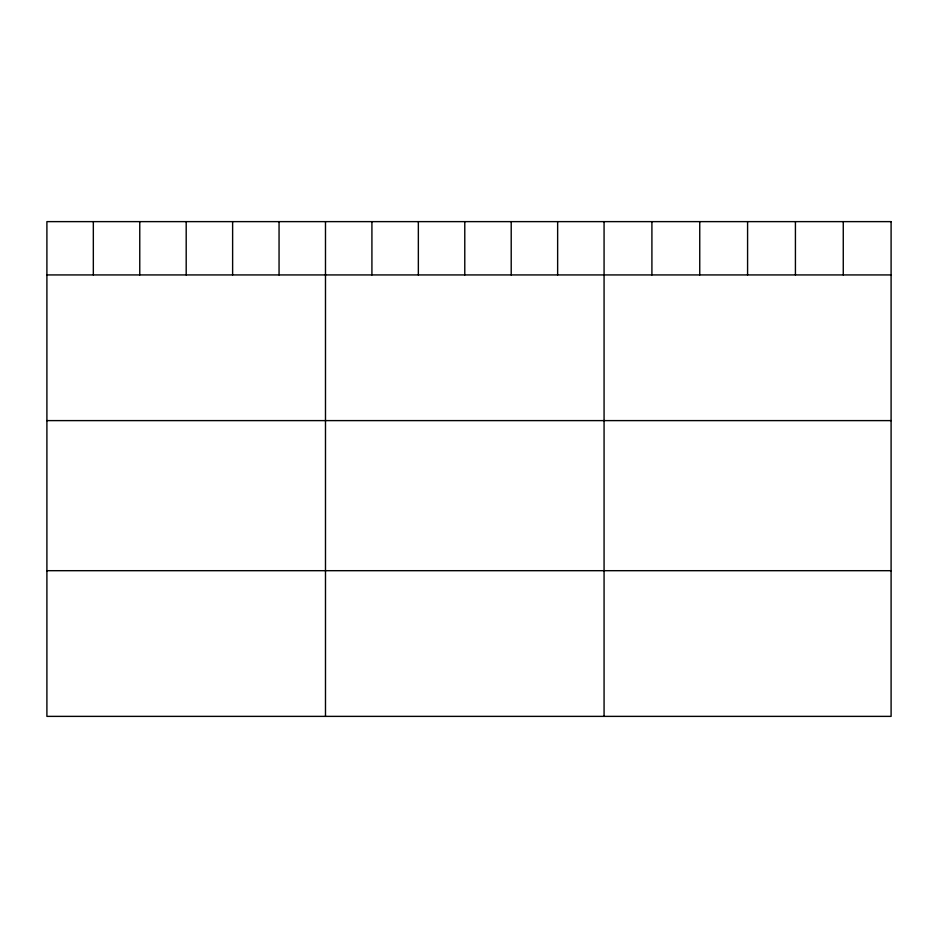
<?xml version="1.0" encoding="UTF-8"?>
<svg xmlns="http://www.w3.org/2000/svg" width="938" height="938" viewBox="0 0 938 938"><rect width="100%" height="100%" fill="white"/><g stroke="black" fill="none" stroke-linecap="round" stroke-linejoin="round"><path stroke-width="1.41" d="M46.9 274.928L891.1 274.928M46.9 420.611L891.1 420.611M46.9 570.691L891.1 570.691M843.262 221.626L843.262 274.928M795.424 221.626L795.424 274.928M747.586 221.626L747.586 274.928M699.748 221.626L699.748 274.928M651.91 221.626L651.91 274.928M604.072 221.626L604.072 716.374M557.641 221.626L557.641 274.928M511.21 221.626L511.21 274.928M464.779 221.626L464.779 274.928M418.348 221.626L418.348 274.928M371.917 221.626L371.917 274.928M325.486 221.626L325.486 716.374M279.055 221.626L279.055 274.928M232.624 221.626L232.624 274.928M186.193 221.626L186.193 274.928M139.762 221.626L139.762 274.928M93.331 221.626L93.331 274.928M891.1 221.626L46.9 221.626L46.9 716.374L891.1 716.374L891.1 221.626"/></g></svg>
